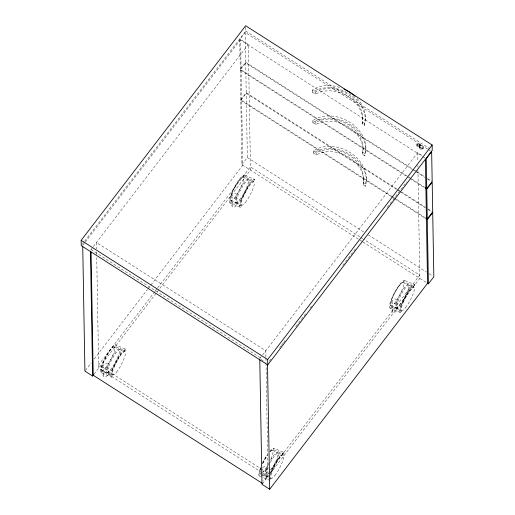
<?xml version="1.0" encoding="UTF-8"?>
<svg xmlns="http://www.w3.org/2000/svg" width="515" height="515" viewBox="0 0 515 515"><rect width="100%" height="100%" fill="white"/><g stroke="black" fill="none" stroke-linecap="round" stroke-linejoin="round"><path stroke-width="0.39" stroke-dasharray="2.58 1.93" d="M357.133 98.487C364.15 105.324 367.195 116.01 364.33 125.441L362.135 124.038C367.343 99.852 335.838 80.61 315.347 92.024L312.277 90.061C320.697 84.421 331.782 84.428 341.02 87.949M362.135 124.038L362.715 117.22M362.631 152.324C366.577 128.956 335.413 111.459 315.882 122.435L312.811 120.471C335.239 105.871 372.557 128.647 364.858 155.852L362.669 154.448L362.631 152.324L364.82 153.728L364.858 155.852M362.669 154.448L363.249 147.631M363.159 182.735C367.111 159.367 335.947 141.87 316.41 152.846L313.339 150.882C335.767 136.282 373.085 159.058 365.386 186.263L363.197 184.859L363.159 182.735L365.354 184.138L365.386 186.263M363.197 184.859L363.777 178.042M102.955 366.815C102.652 364.221 107.571 361.569 107.996 365.064C107.365 368.689 110.21 374.952 105.588 376.916C104.455 377.431 102.987 376.645 103.103 375.326L102.955 366.815C103.386 370.317 108.298 367.659 107.996 365.064M103.103 375.326C102.8 372.731 107.719 370.073 108.144 373.575M231.834 197.039C231.538 194.445 236.449 191.786 236.874 195.288C236.243 198.912 239.089 205.176 234.467 207.133C233.34 207.654 231.866 206.863 231.982 205.549L231.834 197.039C232.265 200.535 237.177 197.882 236.874 195.288M231.982 205.549C231.686 202.949 236.597 200.296 237.029 203.792M262.618 467.581C267.285 463.822 267.227 472.77 262.547 471.849M266.364 468.399C266.236 471.811 268.54 480.18 262.695 480.36M391.954 302.369C391.651 299.775 396.563 297.116 396.994 300.618C396.357 304.243 399.209 310.506 394.58 312.463C393.454 312.985 391.986 312.193 392.102 310.88L391.954 302.369C392.379 305.865 397.297 303.213 396.994 300.618M392.102 310.88C391.799 308.279 396.711 305.627 397.142 309.122M364.33 125.441L364.292 123.317L365.367 118.051M364.82 153.728L365.901 148.462M365.354 184.138L366.429 178.872M101.191 372.751L101.906 371.36L112.373 375.75L111.665 377.147L101.191 372.751A15.714 3.315 -62 0 1 104.867 358.24A15.714 3.315 -62 0 1 115.476 344.805M125.911 349.254L125.203 350.651L114.729 346.26L115.444 344.863L125.911 349.254A15.714 3.315 -62 0 0 115.334 362.631A15.714 3.315 -62 0 0 111.678 377.115M230.784 201.577L241.252 205.974L240.544 207.371L230.07 202.974L230.784 201.577A14.143 2.987 -62 0 1 234.093 188.516A14.143 2.987 -62 0 1 243.64 176.426M270.027 480.482L259.56 476.092L260.268 474.695L270.742 479.092M273.098 449.595L273.813 448.198L284.28 452.595L283.565 453.985L273.098 449.595A14.143 2.987 -62 0 0 269.892 451.855M390.904 306.908L401.372 311.305L400.657 312.702L390.19 308.305L390.904 306.908A14.143 2.987 -62 0 1 394.207 293.846A14.143 2.987 -62 0 1 403.754 281.757M82.233 244.38L84.183 241.838M84.672 241.2L245.758 31.067L245.681 26.51M411.208 178.641L240.26 69.345L239.739 39.571L245.166 32.496L427.598 149.138M82.722 245.417L84.672 242.868M85.162 242.23L240.589 39.481L248.307 44.412L250.496 170.111L93.608 374.772M90.923 249.711L92.88 247.161M93.305 246.608L248.307 44.412M240.26 69.345L245.687 62.27L245.166 32.496M392.823 196.955L240.795 99.756L240.273 69.982L245.694 62.907L411.916 169.184M240.795 99.756L246.215 92.681L245.694 62.907M362.264 241.567L241.921 164.626L240.801 100.393L246.228 93.318L396.228 189.224M241.921 164.626L247.348 157.551L246.228 93.318M85.4 370.478L91.264 362.824M94.2 359L147.477 289.501M147.966 288.864L150.406 285.677M150.895 285.04L242.784 165.173L240.589 39.481M154.751 291.702L98.61 364.935L260.5 468.444M155.24 291.065L157.197 288.516M157.68 287.879L250.445 166.879L360.172 237.035M416.487 144.522L417.092 143.737M419.461 145.494L419.828 145.024L420.427 145.41L420.098 147.857L419.5 147.477L419.461 145.494L420.066 145.88L420.098 147.857M420.066 145.88L420.427 145.41M419.5 147.477L419.828 145.024M259.772 358.62L262.219 355.434M262.644 354.88L417.646 152.685L422.789 155.974M422.731 149.331A3.94 1.294 37.5 0 0 418.747 144.85A3.94 1.294 37.5 0 0 417.35 146.595A3.94 1.294 37.5 0 0 422.731 149.331L423.33 148.545A3.94 1.294 37.5 0 0 419.352 144.065A3.94 1.294 37.5 0 0 417.955 145.809A3.94 1.294 37.5 0 0 423.33 148.545M269.442 361.002L270.909 359.09M279.709 347.619L281.177 345.7M281.666 345.063L283.128 343.151M283.617 342.514L285.085 340.602M295.835 326.574L305.614 313.822M310.011 308.086L311.478 306.174M342.758 265.367L356.444 247.515M387.235 207.352L406.786 181.847M270.388 470.028L419.783 275.145L363.558 239.205M262.457 483.682L268.321 476.027M270.278 473.478L419.841 278.383L417.948 170.298M262.766 476.092C263.822 474.804 266.596 474.817 266.513 476.909M312.277 90.061L312.315 92.185C332.696 79.329 364.968 95.796 365.405 120.175M312.811 120.471L312.85 122.596C333.224 109.74 365.495 126.207 365.94 150.586M313.339 150.882L313.378 153.007C333.759 140.151 366.03 156.618 366.468 180.997M312.315 92.185L315.386 94.148C333.881 84.093 361.189 98.088 362.753 119.351M312.85 122.596L315.914 124.559C334.409 114.504 361.717 128.499 363.281 149.762M313.378 153.007L316.448 154.97C334.943 144.915 362.251 158.91 363.815 180.173M243.035 177.308L247.979 179.323M248.854 179.883L253.798 181.892M231.048 200.541L235.986 202.556M236.868 203.116L241.805 205.125M403.155 282.638L408.092 284.653M408.974 285.213L413.912 287.222M391.162 305.871L396.106 307.886M396.981 308.446L401.925 310.455M114.156 347.091L119.1 349.099M119.976 349.659L124.92 351.674M102.17 370.317L107.107 372.332M107.989 372.892L112.927 374.901M272.525 450.425L277.463 452.44M278.345 453L283.282 455.009M261.24 473.942L265.476 475.667M266.352 476.227L268.47 477.09M269.178 477.379L271.296 478.242M245.758 31.067L430.218 149.009M428.274 149.569L430.302 150.869M419.86 147L420.465 147.387M239.739 39.571L422.178 156.212M422.854 156.644L424.881 157.944M362.097 121.913L364.292 123.317M245.687 62.27L413.931 169.841M414.607 170.272L416.635 171.566M417.311 171.997L424.74 176.754M427.444 178.48L432.175 181.505M412.592 169.615L415.29 171.341M415.966 171.772L424.753 177.392M427.456 179.117L430.836 181.28M411.884 179.072L425.396 187.718M240.273 69.982L409.193 177.984M409.869 178.415L424.733 187.924M246.215 92.681L397.567 189.449M398.243 189.881L400.947 191.612M401.623 192.044L425.274 207.165M427.971 208.89L432.703 211.916M396.904 189.655L399.608 191.387M400.284 191.818L425.281 207.803M427.984 209.528L431.364 211.691M393.499 197.387L396.196 199.118M396.872 199.55L425.931 218.128M240.801 100.393L390.801 196.299M391.477 196.73L394.181 198.462M394.857 198.893L425.261 218.334M247.348 157.551L364.24 232.291M368.296 234.885L426.401 272.036M429.104 273.761L432.484 275.924M360.854 237.467L362.882 238.767M362.869 241.96L427.064 282.999M91.039 249.563L260.378 357.835M261.06 359.444L264.916 361.91M261.176 468.882L267.948 473.208M261.91 472.545L98.668 368.173L96.736 257.687M262.586 472.976L268.006 476.439L266.036 363.558M417.646 152.685L417.8 161.491M417.865 165.495L417.897 167.098M315.347 92.024L315.386 94.148M315.882 122.435L315.914 124.559M316.41 152.846L316.448 154.97M265.92 357.152L265.811 350.747L96.472 242.475L96.582 248.88M265.94 357.951L266.023 362.76M96.64 252.086L96.678 254.487M101.919 371.328A14.143 2.987 -62 0 1 105.215 358.298A14.143 2.987 -62 0 1 114.761 346.202M112.392 375.725A14.143 2.987 -62 0 1 115.682 362.689A14.143 2.987 -62 0 1 125.229 350.599M259.573 476.06A15.714 3.315 -62 0 1 260.629 467.311M262.502 463.043A15.714 3.315 -62 0 1 267.259 454.674M269.77 451.262A15.714 3.315 -62 0 1 273.845 448.14M260.287 474.663A14.143 2.987 -62 0 1 260.783 467.987M262.611 463.609A14.143 2.987 -62 0 1 267.201 455.421M270.6 473.027A15.714 3.315 -62 0 1 277.74 459.052A15.714 3.315 -62 0 1 284.312 452.531M270.755 479.059A14.143 2.987 -62 0 1 270.163 478.519M270.42 475.055A14.143 2.987 -62 0 1 276.748 461.247A14.143 2.987 -62 0 1 283.598 453.934M270.427 451.513A13.1 2.723 -62.3 0 1 270.575 459.947M269.107 462.985A13.1 2.723 -62.3 0 1 262.631 472.57M261.401 473.51A13.1 2.723 -62.3 0 1 261.047 467.71M262.759 463.532A13.1 2.723 -62.3 0 1 267.285 455.427M270.53 460.14A13.1 2.723 -62.3 0 1 277.991 454.23A13.1 2.723 -62.3 0 1 269.461 472.41M269.062 472.918A13.1 2.723 -62.3 0 1 264.935 474.579A13.1 2.723 -62.3 0 1 268.585 463.712M270.407 462.464A13.1 2.723 -62.3 0 1 278.885 454.513A13.1 2.723 -62.3 0 1 269.937 473.478M268.45 475.139A13.1 2.723 -62.3 0 1 268.302 466.706M230.089 202.942A15.714 3.315 -62 0 1 233.746 188.458A15.714 3.315 -62 0 1 244.355 175.023M240.557 207.333A15.714 3.315 -62 0 1 244.213 192.855A15.714 3.315 -62 0 1 254.822 179.42M241.271 205.942A14.143 2.987 -62 0 1 244.561 192.913A14.143 2.987 -62 0 1 254.107 180.817M390.209 308.273A15.714 3.315 -62 0 1 393.866 293.788A15.714 3.315 -62 0 1 404.475 280.353M400.676 312.663A15.714 3.315 -62 0 1 404.333 298.185A15.714 3.315 -62 0 1 414.942 284.75M401.385 311.272A14.143 2.987 -62 0 1 404.681 298.243A14.143 2.987 -62 0 1 414.227 286.147M244.322 175.087L243.608 176.478L254.082 180.874L254.796 179.478L244.322 175.087M404.442 280.418L403.728 281.808L414.202 286.205L414.91 284.808L404.442 280.418M418.09 145.784A3.624 1.185 37.5 0 0 423.066 148.371A3.624 1.185 37.5 0 0 419.48 144.264A3.624 1.185 37.5 0 0 418.09 145.784M105.749 367.581A13.1 2.723 -62.3 0 0 114.633 347.702A13.1 2.723 -62.3 0 0 104.101 360.828A13.1 2.723 -62.3 0 0 105.749 367.581M110.686 369.59A13.1 2.723 -62.3 0 0 119.577 349.717A13.1 2.723 -62.3 0 0 109.045 362.843A13.1 2.723 -62.3 0 0 110.686 369.59M111.568 370.15A13.1 2.723 -62.3 0 0 120.452 350.277A13.1 2.723 -62.3 0 0 109.92 363.403A13.1 2.723 -62.3 0 0 111.568 370.15M116.506 372.165A13.1 2.723 -62.3 0 0 125.396 352.286A13.1 2.723 -62.3 0 0 114.864 365.412A13.1 2.723 -62.3 0 0 116.506 372.165M274.875 475.5A13.1 2.723 -62.3 0 0 283.765 455.627A13.1 2.723 -62.3 0 0 273.233 468.747A13.1 2.723 -62.3 0 0 274.875 475.5M234.628 197.799A13.1 2.723 -62.3 0 0 243.518 177.926A13.1 2.723 -62.3 0 0 232.98 191.052A13.1 2.723 -62.3 0 0 234.628 197.799M239.572 199.814A13.1 2.723 -62.3 0 0 248.455 179.941A13.1 2.723 -62.3 0 0 237.924 193.061A13.1 2.723 -62.3 0 0 239.572 199.814M240.447 200.374A13.1 2.723 -62.3 0 0 249.337 180.501A13.1 2.723 -62.3 0 0 238.799 193.621A13.1 2.723 -62.3 0 0 240.447 200.374M245.391 202.382A13.1 2.723 -62.3 0 0 254.275 182.51A13.1 2.723 -62.3 0 0 243.743 195.636A13.1 2.723 -62.3 0 0 245.391 202.382M394.748 303.129A13.1 2.723 -62.3 0 0 403.631 283.256A13.1 2.723 -62.3 0 0 393.1 296.382A13.1 2.723 -62.3 0 0 394.748 303.129M399.685 305.144A13.1 2.723 -62.3 0 0 408.575 285.271A13.1 2.723 -62.3 0 0 398.044 298.391A13.1 2.723 -62.3 0 0 399.685 305.144M400.567 305.704A13.1 2.723 -62.3 0 0 409.451 285.831A13.1 2.723 -62.3 0 0 398.919 298.951A13.1 2.723 -62.3 0 0 400.567 305.704M405.505 307.713A13.1 2.723 -62.3 0 0 414.395 287.84A13.1 2.723 -62.3 0 0 403.863 300.966A13.1 2.723 -62.3 0 0 405.505 307.713"/><path stroke-width="0.77" d="M81.164 240.338L245.661 25.75L432.156 144.985L432.246 150.303L267.742 364.89L81.254 245.655L81.164 240.338L267.652 359.573L267.742 364.89M82.735 246.222L84.911 371.115L92.629 376.047L93.608 374.772M267.652 359.573L432.156 144.985M426.748 188.58L432.175 181.505L431.654 151.732L426.227 158.807L426.748 188.58L425.396 187.718M427.283 218.991L426.761 189.217L432.182 182.143L432.703 211.916L427.283 218.991L425.931 218.128M428.416 283.862L427.289 219.628L432.716 212.553L433.836 276.787L428.416 283.862L427.064 282.999M259.785 359.425L261.968 484.319L269.686 489.25L427.553 283.314L425.39 159.219M343.956 89.05L349.543 91.998L355.112 96.266M425.409 188.355L426.761 189.217M425.937 218.766L427.289 219.628M262.573 483.527L93.234 375.261L91.078 251.964M267.504 364.356L269.686 489.25M90.447 251.153L92.629 376.047"/></g></svg>
